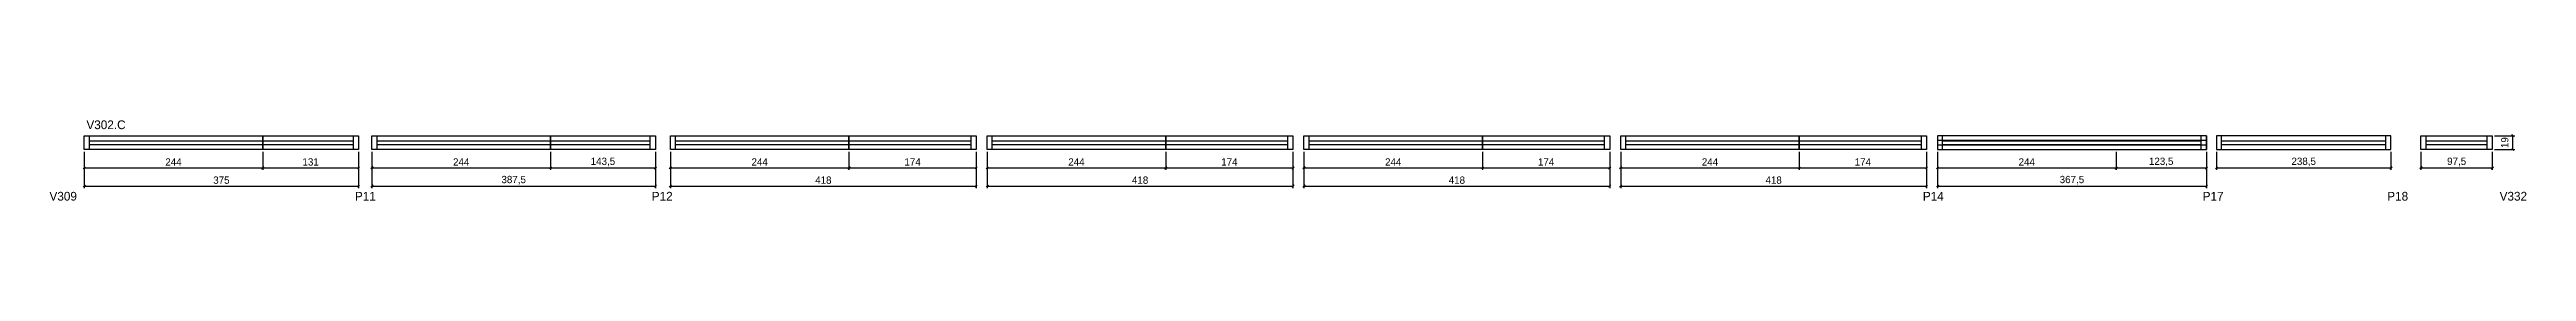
# Model space of a CAD drawing. Extents: x -47 to 3338, y -89 to 21.
import ezdxf
from ezdxf.enums import TextEntityAlignment as Align

# ---------------------------------------------------------------- set-up
doc = ezdxf.new("R2010")
doc.units = 0
for name, color, linetype in [('5', 5, 'Continuous'), ('COTA', 241, 'Continuous'), ('NOMENCLATURA', 7, 'Continuous'), ('Painéis', 200, 'Continuous'), ('SARR_2.2x7', 40, 'Continuous')]:
    doc.layers.add(name, color=color, linetype=linetype)
doc.dimstyles.new('PAINEL', dxfattribs={"dimtxt": 10, "dimasz": 3, "dimexe": 3, "dimexo": 3, "dimgap": 3, "dimtad": 1, "dimblk": 'OBLIQUE', "dimblk1": 'OBLIQUE', "dimcen": 2.5, "dimclrd": 4, "dimclre": 4, "dimclrt": 240, "dimazin": 3, "dimtfac": 1, "dimtmove": 0, "dimatfit": 3})

# ---------------------------------------------------------------- blocks, each defined once
blk = doc.blocks.new('_OBLIQUE')
at = {"color": 0, "linetype": 'BYBLOCK'}
blk.add_line((-0.5, -0.5), (0.5, 0.5), dxfattribs=at)

msp = doc.modelspace()

# ---------------------------------------------------------------- linework, layer by layer
at = {"layer": 'Painéis'}
for p, q in [((244, -19), (244, 0)), ((637.3, -19), (637.3, 0)), ((1045.3, -19), (1045.3, 0)), ((1478.3, -19), (1478.3, 0)), ((1911.3, -19), (1911.3, 0)), ((2344.3, -19), (2344.3, 0)), ((2900.8, 0), (2900.8, -19)), ((2533.3, -6.333), (2900.8, -6.333)), ((2533.3, -12.667), (2900.8, -12.667))]:
    msp.add_line(p, q, dxfattribs=at)
for points in [[(244, -19), (0, -19), (0, 0), (244, 0), (244, -19)], [(244, 0), (375, 0), (375, -19), (244, -19), (244, 0)], [(637.3, -19), (393.3, -19), (393.3, 0), (637.3, 0), (637.3, -19)], [(637.3, 0), (780.8, 0), (780.8, -19), (637.3, -19), (637.3, 0)], [(1045.3, -19), (801.3, -19), (801.3, 0), (1045.3, 0), (1045.3, -19)], [(1045.3, 0), (1219.3, 0), (1219.3, -19), (1045.3, -19), (1045.3, 0)], [(1478.3, -19), (1234.3, -19), (1234.3, 0), (1478.3, 0), (1478.3, -19)], [(1478.3, 0), (1652.3, 0), (1652.3, -19), (1478.3, -19), (1478.3, 0)], [(1911.3, -19), (1667.3, -19), (1667.3, 0), (1911.3, 0), (1911.3, -19)], [(1911.3, 0), (2085.3, 0), (2085.3, -19), (1911.3, -19), (1911.3, 0)], [(2344.3, -19), (2100.3, -19), (2100.3, 0), (2344.3, 0), (2344.3, -19)], [(2344.3, 0), (2518.3, 0), (2518.3, -19), (2344.3, -19), (2344.3, 0)], [(2533.3, -19), (2900.8, -19), (2900.8, 0), (2533.3, 0)], [(2914.6, 0), (2914.6, -19), (3153.1, -19), (3153.1, 0), (2914.6, 0)], [(3194.2, -19), (3194.2, 0), (3291.7, 0), (3291.7, -19), (3194.2, -19)]]:
    msp.add_lwpolyline(points, close=True, dxfattribs=at)
at = {"layer": 'SARR_2.2x7'}
for p, q in [((7, -19), (7, 0)), ((368, -19), (368, 0)), ((400.3, -19), (400.3, 0)), ((773.8, -19), (773.8, 0)), ((808.3, -19), (808.3, 0)), ((1212.3, -19), (1212.3, 0)), ((1241.3, -19), (1241.3, 0)), ((1645.3, -19), (1645.3, 0)), ((1674.3, -19), (1674.3, 0)), ((2078.3, -19), (2078.3, 0)), ((2107.3, -19), (2107.3, 0)), ((2511.3, -19), (2511.3, 0)), ((2540.3, -19), (2540.3, 0)), ((2893.8, -19), (2893.8, 0)), ((2921.6, -19), (2921.6, 0)), ((3146.1, -19), (3146.1, 0)), ((3201.2, -19), (3201.2, 0)), ((3284.7, -19), (3284.7, 0)), ((7, -7), (368, -7)), ((7, -12), (368, -12)), ((400.3, -7), (773.8, -7)), ((400.3, -12), (773.8, -12)), ((808.3, -7), (1212.3, -7)), ((808.3, -12), (1212.3, -12)), ((1241.3, -7), (1645.3, -7)), ((1241.3, -12), (1645.3, -12)), ((1674.3, -7), (2078.3, -7)), ((1674.3, -12), (2078.3, -12)), ((2107.3, -7), (2511.3, -7)), ((2107.3, -12), (2511.3, -12)), ((2540.3, -7), (2893.8, -7)), ((2540.3, -12), (2893.8, -12)), ((2921.6, -7), (3146.1, -7)), ((2921.6, -12), (3146.1, -12)), ((3201.2, -7), (3284.7, -7)), ((3201.2, -12), (3284.7, -12))]:
    msp.add_line(p, q, dxfattribs=at)

# ---------------------------------------------------------------- texts
at = {"layer": '5'}
msp.add_text('V309', height=12, dxfattribs=at).set_placement((-10, -89), align=Align.RIGHT)
for s, p in [('P11', (370, -89)), ('P12', (775.8, -89)), ('P14', (2513.3, -89)), ('P17', (2895.8, -89)), ('P18', (3148.1, -89)), ('V332', (3301.7, -89))]:
    msp.add_text(s, height=12, dxfattribs=at).set_placement(p)
at = {"layer": 'NOMENCLATURA'}
msp.add_text('V302.C', height=12, dxfattribs=at).set_placement((3, 9))

# ---------------------------------------------------------------- dimensions: what is measured, and where the dimension line sits
at = {"layer": 'COTA'}
msp.add_linear_dim(base=(3319.7, -19), p1=(3291.7, -19), p2=(3291.7, 0), angle=90, dimstyle='PAINEL', dxfattribs=at).render()
for base, p1, p2 in [((0, -44), (0, -19), (244, -19)), ((0, -69), (0, -19), (375, -19)), ((244, -44), (244, -19), (375, -19)), ((393.3, -44), (393.3, -19), (637.3, -19)), ((393.3, -69), (393.3, -19), (780.8, -19)), ((637.3, -44), (637.3, -19), (780.8, -19)), ((801.3, -44), (801.3, -19), (1045.3, -19)), ((801.3, -69), (801.3, -19), (1219.3, -19)), ((1045.3, -44), (1045.3, -19), (1219.3, -19)), ((1234.3, -44), (1234.3, -19), (1478.3, -19)), ((1234.3, -69), (1234.3, -19), (1652.3, -19)), ((1478.3, -44), (1478.3, -19), (1652.3, -19)), ((1667.3, -44), (1667.3, -19), (1911.3, -19)), ((1667.3, -69), (1667.3, -19), (2085.3, -19)), ((1911.3, -44), (1911.3, -19), (2085.3, -19)), ((2100.3, -44), (2100.3, -19), (2344.3, -19)), ((2100.3, -69), (2100.3, -19), (2518.3, -19)), ((2344.3, -44), (2344.3, -19), (2518.3, -19)), ((2533.3, -44), (2533.3, -19), (2777.3, -19)), ((2533.3, -69), (2533.3, -19), (2900.8, -19)), ((2777.3, -44), (2777.3, -19), (2900.8, -19)), ((2914.6, -44), (2914.6, -19), (3153.1, -19)), ((3194.2, -44), (3194.2, -19), (3291.7, -19))]:
    msp.add_linear_dim(base=base, p1=p1, p2=p2, dimstyle='PAINEL', dxfattribs=at).render()

doc.saveas('drawing.dxf')
